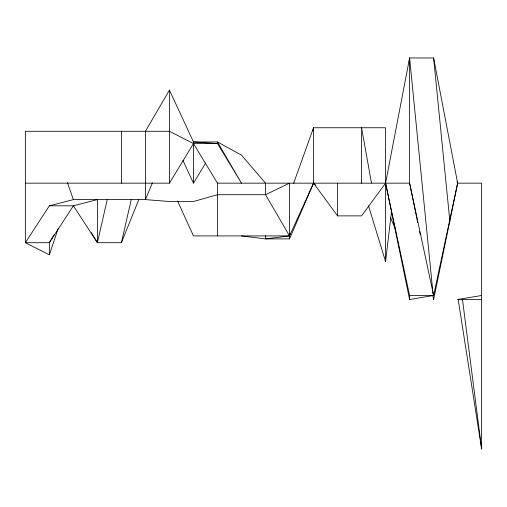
<?xml version="1.0" encoding="UTF-8"?>
<svg xmlns="http://www.w3.org/2000/svg" width="507" height="507" viewBox="0 0 507 507"><rect width="100%" height="100%" fill="white"/><g stroke="black" fill="none" stroke-linecap="round" stroke-linejoin="round"><path stroke-width="0.76" d="M391.613 210.551L385.586 261.675L368.5 205.81M409.136 61.898L409.605 57.963L433.618 57.963L457.637 183.166L433.618 299.523L432.82 295.644M385.307 260.123L385.586 261.675L385.586 183.166L409.605 57.963L433.073 294.016M457.01 181.721L457.637 183.166L433.618 295.492L409.605 299.523L385.586 183.166L361.573 215.881L337.554 215.881L313.541 183.166L313.541 127.751L385.586 127.751L385.586 182.9M241.49 235.92L265.51 238.886L289.522 235.92L290.036 233.607M312.851 130.844L313.541 127.751L293.528 183.559M138.69 199.866L121.414 242.707L97.395 242.707L107.211 199.631M121.414 242.707L131.231 199.631M265.51 235.742L265.51 238.886L289.522 238.886L289.522 183.166L265.51 194.72L217.478 194.72L193.459 201.507L169.446 201.507L145.427 199.606L145.427 131.275L169.446 90.075L193.459 141.96L217.478 141.96L241.49 183.166L217.478 143.563L193.459 143.563L169.446 131.275L25.35 131.275L25.35 242.707L49.363 254.806L58.121 228.689M152.423 182.824L145.427 199.606L73.382 199.606L49.363 205.817L25.35 242.707L49.363 242.707L73.382 205.817L97.395 199.606L97.395 242.707L73.382 205.817L49.363 205.817M289.522 238.886L313.541 183.166L315.772 185.315M177.558 200.987L193.459 235.92L289.522 235.92L313.541 183.166M54.249 234.557L49.363 242.707L49.363 254.806M25.35 183.166L169.446 183.166L193.459 143.563L217.478 183.166L409.605 183.166L433.618 295.492L409.605 295.492L385.586 183.166M182.932 160.421L193.459 183.166L205.671 163.026M481.65 295.492L457.637 299.523L481.65 299.523M457.637 183.166L481.65 183.166L481.65 449.037L458.125 299.162M91.292 232.517L97.395 242.707M289.522 235.92L265.51 194.72L265.51 183.166L241.49 155.117L217.478 141.96L217.478 143.563L193.459 141.96L193.459 183.166M390.58 217.782L395.257 228.575M67.38 182.526L73.382 199.606M417.768 222.725L409.605 183.166L409.605 57.963M419.53 231.262L420.17 234.361M371.485 183.033L361.573 127.751L361.573 183.166M462.46 299.307L481.65 449.037M433.618 57.963L449.893 221.629M433.384 297.165L433.618 299.523M409.605 295.492L409.605 299.523M337.554 183.166L337.554 215.881M217.478 182.907L217.478 235.92M169.446 90.075L169.446 183.166M121.414 131.275L121.414 183.166"/></g></svg>
